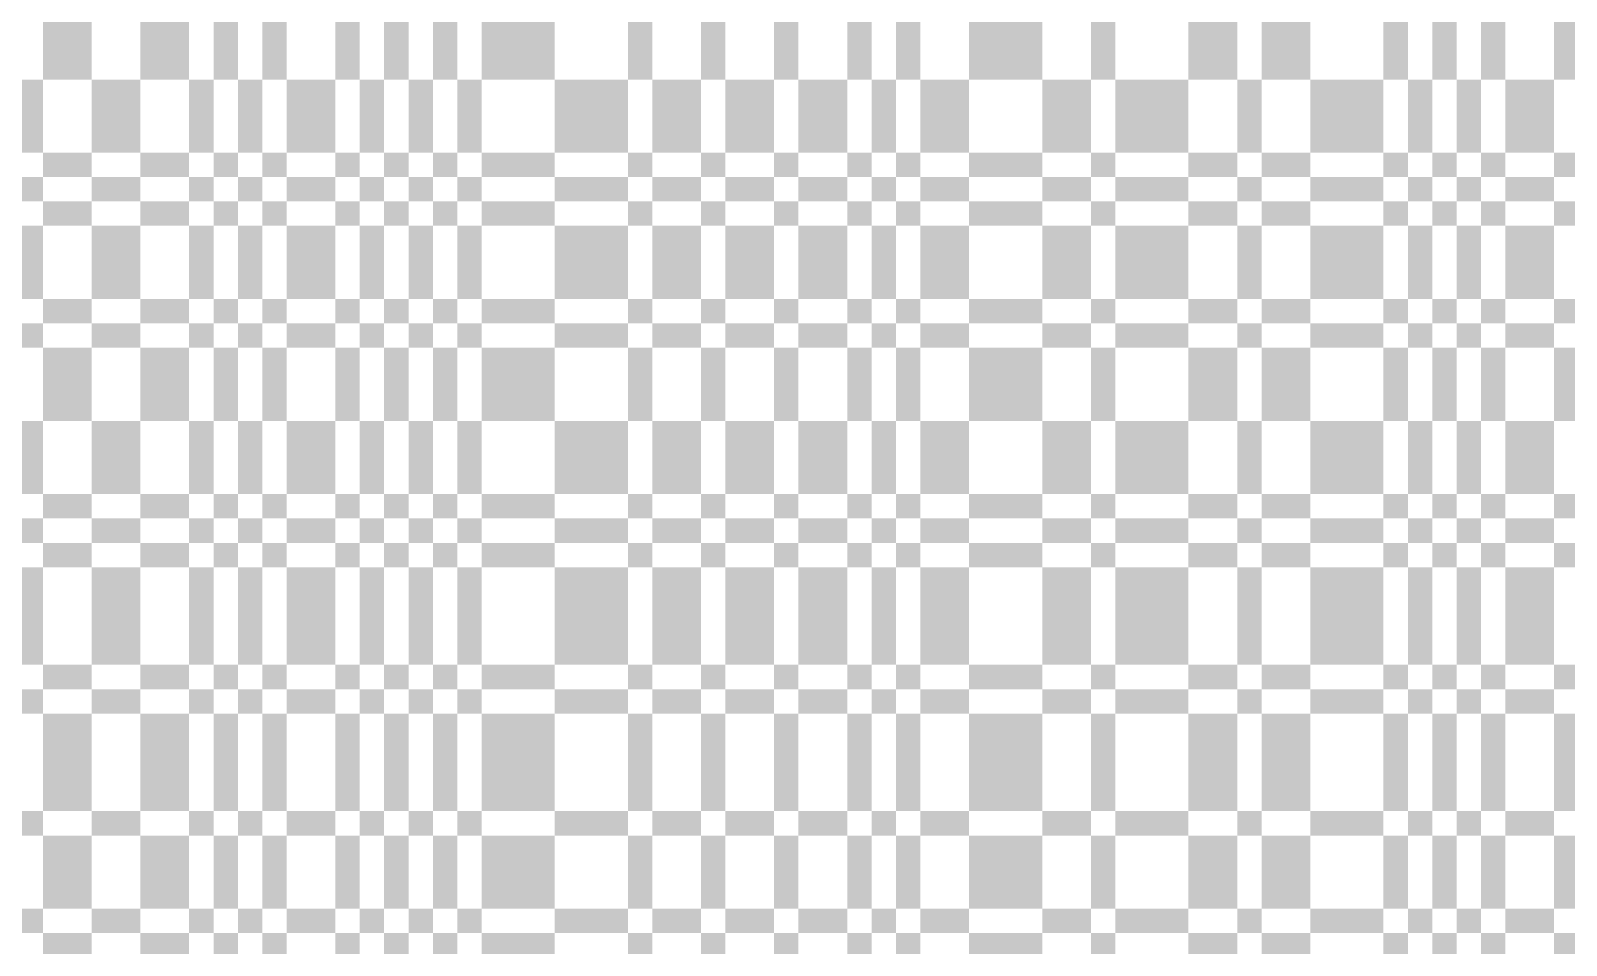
# Model space of a CAD drawing. Extents: x 0 to 200, y 0 to 200.
# Drawn here: x 99.8 to 125, y 35 to 50 of the extents above; entities that cross this region are included whole.
import ezdxf

# ---------------------------------------------------------------- set-up
doc = ezdxf.new("R2010")
doc.units = 0

msp = doc.modelspace()

# ---------------------------------------------------------------- linework, layer by layer
at = {"layer": 'CHROME'}
for points in [[(100, 49.2), (100.8, 49.2), (100, 50.8), (100.8, 50.8)], [(101.6, 49.2), (102.4, 49.2), (101.6, 50.8), (102.4, 50.8)], [(102.8, 49.2), (103.2, 49.2), (102.8, 50.8), (103.2, 50.8)], [(103.6, 49.2), (104, 49.2), (103.6, 50.8), (104, 50.8)], [(104.8, 49.2), (105.2, 49.2), (104.8, 50.8), (105.2, 50.8)], [(105.6, 49.2), (106, 49.2), (105.6, 50.8), (106, 50.8)], [(106.4, 49.2), (106.8, 49.2), (106.4, 50.8), (106.8, 50.8)], [(107.2, 49.2), (108.4, 49.2), (107.2, 50.8), (108.4, 50.8)], [(109.6, 49.2), (110, 49.2), (109.6, 50.8), (110, 50.8)], [(110.8, 49.2), (111.2, 49.2), (110.8, 50.8), (111.2, 50.8)], [(112, 49.2), (112.4, 49.2), (112, 50.8), (112.4, 50.8)], [(113.2, 49.2), (113.6, 49.2), (113.2, 50.8), (113.6, 50.8)], [(114, 49.2), (114.4, 49.2), (114, 50.8), (114.4, 50.8)], [(115.2, 49.2), (116.4, 49.2), (115.2, 50.8), (116.4, 50.8)], [(117.2, 49.2), (117.6, 49.2), (117.2, 50.8), (117.6, 50.8)], [(118.8, 49.2), (119.6, 49.2), (118.8, 50.8), (119.6, 50.8)], [(120, 49.2), (120.8, 49.2), (120, 50.8), (120.8, 50.8)], [(122, 49.2), (122.4, 49.2), (122, 50.8), (122.4, 50.8)], [(122.8, 49.2), (123.2, 49.2), (122.8, 50.8), (123.2, 50.8)], [(123.6, 49.2), (124, 49.2), (123.6, 50.8), (124, 50.8)], [(124.8, 49.2), (125.2, 49.2), (124.8, 50.8), (125.2, 50.8)], [(99.6, 48), (100, 48), (99.6, 49.2), (100, 49.2)], [(100.8, 48), (101.6, 48), (100.8, 49.2), (101.6, 49.2)], [(102.4, 48), (102.8, 48), (102.4, 49.2), (102.8, 49.2)], [(103.2, 48), (103.6, 48), (103.2, 49.2), (103.6, 49.2)], [(104, 48), (104.8, 48), (104, 49.2), (104.8, 49.2)], [(105.2, 48), (105.6, 48), (105.2, 49.2), (105.6, 49.2)], [(106, 48), (106.4, 48), (106, 49.2), (106.4, 49.2)], [(106.8, 48), (107.2, 48), (106.8, 49.2), (107.2, 49.2)], [(108.4, 48), (109.6, 48), (108.4, 49.2), (109.6, 49.2)], [(110, 48), (110.8, 48), (110, 49.2), (110.8, 49.2)], [(111.2, 48), (112, 48), (111.2, 49.2), (112, 49.2)], [(112.4, 48), (113.2, 48), (112.4, 49.2), (113.2, 49.2)], [(113.6, 48), (114, 48), (113.6, 49.2), (114, 49.2)], [(114.4, 48), (115.2, 48), (114.4, 49.2), (115.2, 49.2)], [(116.4, 48), (117.2, 48), (116.4, 49.2), (117.2, 49.2)], [(117.6, 48), (118.8, 48), (117.6, 49.2), (118.8, 49.2)], [(119.6, 48), (120, 48), (119.6, 49.2), (120, 49.2)], [(120.8, 48), (122, 48), (120.8, 49.2), (122, 49.2)], [(122.4, 48), (122.8, 48), (122.4, 49.2), (122.8, 49.2)], [(123.2, 48), (123.6, 48), (123.2, 49.2), (123.6, 49.2)], [(124, 48), (124.8, 48), (124, 49.2), (124.8, 49.2)], [(100, 47.6), (100.8, 47.6), (100, 48), (100.8, 48)], [(101.6, 47.6), (102.4, 47.6), (101.6, 48), (102.4, 48)], [(102.8, 47.6), (103.2, 47.6), (102.8, 48), (103.2, 48)], [(103.6, 47.6), (104, 47.6), (103.6, 48), (104, 48)], [(104.8, 47.6), (105.2, 47.6), (104.8, 48), (105.2, 48)], [(105.6, 47.6), (106, 47.6), (105.6, 48), (106, 48)], [(106.4, 47.6), (106.8, 47.6), (106.4, 48), (106.8, 48)], [(107.2, 47.6), (108.4, 47.6), (107.2, 48), (108.4, 48)], [(109.6, 47.6), (110, 47.6), (109.6, 48), (110, 48)], [(110.8, 47.6), (111.2, 47.6), (110.8, 48), (111.2, 48)], [(112, 47.6), (112.4, 47.6), (112, 48), (112.4, 48)], [(113.2, 47.6), (113.6, 47.6), (113.2, 48), (113.6, 48)], [(114, 47.6), (114.4, 47.6), (114, 48), (114.4, 48)], [(115.2, 47.6), (116.4, 47.6), (115.2, 48), (116.4, 48)], [(117.2, 47.6), (117.6, 47.6), (117.2, 48), (117.6, 48)], [(118.8, 47.6), (119.6, 47.6), (118.8, 48), (119.6, 48)], [(120, 47.6), (120.8, 47.6), (120, 48), (120.8, 48)], [(122, 47.6), (122.4, 47.6), (122, 48), (122.4, 48)], [(122.8, 47.6), (123.2, 47.6), (122.8, 48), (123.2, 48)], [(123.6, 47.6), (124, 47.6), (123.6, 48), (124, 48)], [(124.8, 47.6), (125.2, 47.6), (124.8, 48), (125.2, 48)], [(99.6, 47.2), (100, 47.2), (99.6, 47.6), (100, 47.6)], [(100.8, 47.2), (101.6, 47.2), (100.8, 47.6), (101.6, 47.6)], [(102.4, 47.2), (102.8, 47.2), (102.4, 47.6), (102.8, 47.6)], [(103.2, 47.2), (103.6, 47.2), (103.2, 47.6), (103.6, 47.6)], [(104, 47.2), (104.8, 47.2), (104, 47.6), (104.8, 47.6)], [(105.2, 47.2), (105.6, 47.2), (105.2, 47.6), (105.6, 47.6)], [(106, 47.2), (106.4, 47.2), (106, 47.6), (106.4, 47.6)], [(106.8, 47.2), (107.2, 47.2), (106.8, 47.6), (107.2, 47.6)], [(108.4, 47.2), (109.6, 47.2), (108.4, 47.6), (109.6, 47.6)], [(110, 47.2), (110.8, 47.2), (110, 47.6), (110.8, 47.6)], [(111.2, 47.2), (112, 47.2), (111.2, 47.6), (112, 47.6)], [(112.4, 47.2), (113.2, 47.2), (112.4, 47.6), (113.2, 47.6)], [(113.6, 47.2), (114, 47.2), (113.6, 47.6), (114, 47.6)], [(114.4, 47.2), (115.2, 47.2), (114.4, 47.6), (115.2, 47.6)], [(116.4, 47.2), (117.2, 47.2), (116.4, 47.6), (117.2, 47.6)], [(117.6, 47.2), (118.8, 47.2), (117.6, 47.6), (118.8, 47.6)], [(119.6, 47.2), (120, 47.2), (119.6, 47.6), (120, 47.6)], [(120.8, 47.2), (122, 47.2), (120.8, 47.6), (122, 47.6)], [(122.4, 47.2), (122.8, 47.2), (122.4, 47.6), (122.8, 47.6)], [(123.2, 47.2), (123.6, 47.2), (123.2, 47.6), (123.6, 47.6)], [(124, 47.2), (124.8, 47.2), (124, 47.6), (124.8, 47.6)], [(100, 46.8), (100.8, 46.8), (100, 47.2), (100.8, 47.2)], [(101.6, 46.8), (102.4, 46.8), (101.6, 47.2), (102.4, 47.2)], [(102.8, 46.8), (103.2, 46.8), (102.8, 47.2), (103.2, 47.2)], [(103.6, 46.8), (104, 46.8), (103.6, 47.2), (104, 47.2)], [(104.8, 46.8), (105.2, 46.8), (104.8, 47.2), (105.2, 47.2)], [(105.6, 46.8), (106, 46.8), (105.6, 47.2), (106, 47.2)], [(106.4, 46.8), (106.8, 46.8), (106.4, 47.2), (106.8, 47.2)], [(107.2, 46.8), (108.4, 46.8), (107.2, 47.2), (108.4, 47.2)], [(109.6, 46.8), (110, 46.8), (109.6, 47.2), (110, 47.2)], [(110.8, 46.8), (111.2, 46.8), (110.8, 47.2), (111.2, 47.2)], [(112, 46.8), (112.4, 46.8), (112, 47.2), (112.4, 47.2)], [(113.2, 46.8), (113.6, 46.8), (113.2, 47.2), (113.6, 47.2)], [(114, 46.8), (114.4, 46.8), (114, 47.2), (114.4, 47.2)], [(115.2, 46.8), (116.4, 46.8), (115.2, 47.2), (116.4, 47.2)], [(117.2, 46.8), (117.6, 46.8), (117.2, 47.2), (117.6, 47.2)], [(118.8, 46.8), (119.6, 46.8), (118.8, 47.2), (119.6, 47.2)], [(120, 46.8), (120.8, 46.8), (120, 47.2), (120.8, 47.2)], [(122, 46.8), (122.4, 46.8), (122, 47.2), (122.4, 47.2)], [(122.8, 46.8), (123.2, 46.8), (122.8, 47.2), (123.2, 47.2)], [(123.6, 46.8), (124, 46.8), (123.6, 47.2), (124, 47.2)], [(124.8, 46.8), (125.2, 46.8), (124.8, 47.2), (125.2, 47.2)], [(99.6, 45.6), (100, 45.6), (99.6, 46.8), (100, 46.8)], [(100.8, 45.6), (101.6, 45.6), (100.8, 46.8), (101.6, 46.8)], [(102.4, 45.6), (102.8, 45.6), (102.4, 46.8), (102.8, 46.8)], [(103.2, 45.6), (103.6, 45.6), (103.2, 46.8), (103.6, 46.8)], [(104, 45.6), (104.8, 45.6), (104, 46.8), (104.8, 46.8)], [(105.2, 45.6), (105.6, 45.6), (105.2, 46.8), (105.6, 46.8)], [(106, 45.6), (106.4, 45.6), (106, 46.8), (106.4, 46.8)], [(106.8, 45.6), (107.2, 45.6), (106.8, 46.8), (107.2, 46.8)], [(108.4, 45.6), (109.6, 45.6), (108.4, 46.8), (109.6, 46.8)], [(110, 45.6), (110.8, 45.6), (110, 46.8), (110.8, 46.8)], [(111.2, 45.6), (112, 45.6), (111.2, 46.8), (112, 46.8)], [(112.4, 45.6), (113.2, 45.6), (112.4, 46.8), (113.2, 46.8)], [(113.6, 45.6), (114, 45.6), (113.6, 46.8), (114, 46.8)], [(114.4, 45.6), (115.2, 45.6), (114.4, 46.8), (115.2, 46.8)], [(116.4, 45.6), (117.2, 45.6), (116.4, 46.8), (117.2, 46.8)], [(117.6, 45.6), (118.8, 45.6), (117.6, 46.8), (118.8, 46.8)], [(119.6, 45.6), (120, 45.6), (119.6, 46.8), (120, 46.8)], [(120.8, 45.6), (122, 45.6), (120.8, 46.8), (122, 46.8)], [(122.4, 45.6), (122.8, 45.6), (122.4, 46.8), (122.8, 46.8)], [(123.2, 45.6), (123.6, 45.6), (123.2, 46.8), (123.6, 46.8)], [(124, 45.6), (124.8, 45.6), (124, 46.8), (124.8, 46.8)], [(100, 45.2), (100.8, 45.2), (100, 45.6), (100.8, 45.6)], [(101.6, 45.2), (102.4, 45.2), (101.6, 45.6), (102.4, 45.6)], [(102.8, 45.2), (103.2, 45.2), (102.8, 45.6), (103.2, 45.6)], [(103.6, 45.2), (104, 45.2), (103.6, 45.6), (104, 45.6)], [(104.8, 45.2), (105.2, 45.2), (104.8, 45.6), (105.2, 45.6)], [(105.6, 45.2), (106, 45.2), (105.6, 45.6), (106, 45.6)], [(106.4, 45.2), (106.8, 45.2), (106.4, 45.6), (106.8, 45.6)], [(107.2, 45.2), (108.4, 45.2), (107.2, 45.6), (108.4, 45.6)], [(109.6, 45.2), (110, 45.2), (109.6, 45.6), (110, 45.6)], [(110.8, 45.2), (111.2, 45.2), (110.8, 45.6), (111.2, 45.6)], [(112, 45.2), (112.4, 45.2), (112, 45.6), (112.4, 45.6)], [(113.2, 45.2), (113.6, 45.2), (113.2, 45.6), (113.6, 45.6)], [(114, 45.2), (114.4, 45.2), (114, 45.6), (114.4, 45.6)], [(115.2, 45.2), (116.4, 45.2), (115.2, 45.6), (116.4, 45.6)], [(117.2, 45.2), (117.6, 45.2), (117.2, 45.6), (117.6, 45.6)], [(118.8, 45.2), (119.6, 45.2), (118.8, 45.6), (119.6, 45.6)], [(120, 45.2), (120.8, 45.2), (120, 45.6), (120.8, 45.6)], [(122, 45.2), (122.4, 45.2), (122, 45.6), (122.4, 45.6)], [(122.8, 45.2), (123.2, 45.2), (122.8, 45.6), (123.2, 45.6)], [(123.6, 45.2), (124, 45.2), (123.6, 45.6), (124, 45.6)], [(124.8, 45.2), (125.2, 45.2), (124.8, 45.6), (125.2, 45.6)], [(99.6, 44.8), (100, 44.8), (99.6, 45.2), (100, 45.2)], [(100.8, 44.8), (101.6, 44.8), (100.8, 45.2), (101.6, 45.2)], [(102.4, 44.8), (102.8, 44.8), (102.4, 45.2), (102.8, 45.2)], [(103.2, 44.8), (103.6, 44.8), (103.2, 45.2), (103.6, 45.2)], [(104, 44.8), (104.8, 44.8), (104, 45.2), (104.8, 45.2)], [(105.2, 44.8), (105.6, 44.8), (105.2, 45.2), (105.6, 45.2)], [(106, 44.8), (106.4, 44.8), (106, 45.2), (106.4, 45.2)], [(106.8, 44.8), (107.2, 44.8), (106.8, 45.2), (107.2, 45.2)], [(108.4, 44.8), (109.6, 44.8), (108.4, 45.2), (109.6, 45.2)], [(110, 44.8), (110.8, 44.8), (110, 45.2), (110.8, 45.2)], [(111.2, 44.8), (112, 44.8), (111.2, 45.2), (112, 45.2)], [(112.4, 44.8), (113.2, 44.8), (112.4, 45.2), (113.2, 45.2)], [(113.6, 44.8), (114, 44.8), (113.6, 45.2), (114, 45.2)], [(114.4, 44.8), (115.2, 44.8), (114.4, 45.2), (115.2, 45.2)], [(116.4, 44.8), (117.2, 44.8), (116.4, 45.2), (117.2, 45.2)], [(117.6, 44.8), (118.8, 44.8), (117.6, 45.2), (118.8, 45.2)], [(119.6, 44.8), (120, 44.8), (119.6, 45.2), (120, 45.2)], [(120.8, 44.8), (122, 44.8), (120.8, 45.2), (122, 45.2)], [(122.4, 44.8), (122.8, 44.8), (122.4, 45.2), (122.8, 45.2)], [(123.2, 44.8), (123.6, 44.8), (123.2, 45.2), (123.6, 45.2)], [(124, 44.8), (124.8, 44.8), (124, 45.2), (124.8, 45.2)], [(100, 43.6), (100.8, 43.6), (100, 44.8), (100.8, 44.8)], [(101.6, 43.6), (102.4, 43.6), (101.6, 44.8), (102.4, 44.8)], [(102.8, 43.6), (103.2, 43.6), (102.8, 44.8), (103.2, 44.8)], [(103.6, 43.6), (104, 43.6), (103.6, 44.8), (104, 44.8)], [(104.8, 43.6), (105.2, 43.6), (104.8, 44.8), (105.2, 44.8)], [(105.6, 43.6), (106, 43.6), (105.6, 44.8), (106, 44.8)], [(106.4, 43.6), (106.8, 43.6), (106.4, 44.8), (106.8, 44.8)], [(107.2, 43.6), (108.4, 43.6), (107.2, 44.8), (108.4, 44.8)], [(109.6, 43.6), (110, 43.6), (109.6, 44.8), (110, 44.8)], [(110.8, 43.6), (111.2, 43.6), (110.8, 44.8), (111.2, 44.8)], [(112, 43.6), (112.4, 43.6), (112, 44.8), (112.4, 44.8)], [(113.2, 43.6), (113.6, 43.6), (113.2, 44.8), (113.6, 44.8)], [(114, 43.6), (114.4, 43.6), (114, 44.8), (114.4, 44.8)], [(115.2, 43.6), (116.4, 43.6), (115.2, 44.8), (116.4, 44.8)], [(117.2, 43.6), (117.6, 43.6), (117.2, 44.8), (117.6, 44.8)], [(118.8, 43.6), (119.6, 43.6), (118.8, 44.8), (119.6, 44.8)], [(120, 43.6), (120.8, 43.6), (120, 44.8), (120.8, 44.8)], [(122, 43.6), (122.4, 43.6), (122, 44.8), (122.4, 44.8)], [(122.8, 43.6), (123.2, 43.6), (122.8, 44.8), (123.2, 44.8)], [(123.6, 43.6), (124, 43.6), (123.6, 44.8), (124, 44.8)], [(124.8, 43.6), (125.2, 43.6), (124.8, 44.8), (125.2, 44.8)], [(99.6, 42.4), (100, 42.4), (99.6, 43.6), (100, 43.6)], [(100.8, 42.4), (101.6, 42.4), (100.8, 43.6), (101.6, 43.6)], [(102.4, 42.4), (102.8, 42.4), (102.4, 43.6), (102.8, 43.6)], [(103.2, 42.4), (103.6, 42.4), (103.2, 43.6), (103.6, 43.6)], [(104, 42.4), (104.8, 42.4), (104, 43.6), (104.8, 43.6)], [(105.2, 42.4), (105.6, 42.4), (105.2, 43.6), (105.6, 43.6)], [(106, 42.4), (106.4, 42.4), (106, 43.6), (106.4, 43.6)], [(106.8, 42.4), (107.2, 42.4), (106.8, 43.6), (107.2, 43.6)], [(108.4, 42.4), (109.6, 42.4), (108.4, 43.6), (109.6, 43.6)], [(110, 42.4), (110.8, 42.4), (110, 43.6), (110.8, 43.6)], [(111.2, 42.4), (112, 42.4), (111.2, 43.6), (112, 43.6)], [(112.4, 42.4), (113.2, 42.4), (112.4, 43.6), (113.2, 43.6)], [(113.6, 42.4), (114, 42.4), (113.6, 43.6), (114, 43.6)], [(114.4, 42.4), (115.2, 42.4), (114.4, 43.6), (115.2, 43.6)], [(116.4, 42.4), (117.2, 42.4), (116.4, 43.6), (117.2, 43.6)], [(117.6, 42.4), (118.8, 42.4), (117.6, 43.6), (118.8, 43.6)], [(119.6, 42.4), (120, 42.4), (119.6, 43.6), (120, 43.6)], [(120.8, 42.4), (122, 42.4), (120.8, 43.6), (122, 43.6)], [(122.4, 42.4), (122.8, 42.4), (122.4, 43.6), (122.8, 43.6)], [(123.2, 42.4), (123.6, 42.4), (123.2, 43.6), (123.6, 43.6)], [(124, 42.4), (124.8, 42.4), (124, 43.6), (124.8, 43.6)], [(100, 42), (100.8, 42), (100, 42.4), (100.8, 42.4)], [(101.6, 42), (102.4, 42), (101.6, 42.4), (102.4, 42.4)], [(102.8, 42), (103.2, 42), (102.8, 42.4), (103.2, 42.4)], [(103.6, 42), (104, 42), (103.6, 42.4), (104, 42.4)], [(104.8, 42), (105.2, 42), (104.8, 42.4), (105.2, 42.4)], [(105.6, 42), (106, 42), (105.6, 42.4), (106, 42.4)], [(106.4, 42), (106.8, 42), (106.4, 42.4), (106.8, 42.4)], [(107.2, 42), (108.4, 42), (107.2, 42.4), (108.4, 42.4)], [(109.6, 42), (110, 42), (109.6, 42.4), (110, 42.4)], [(110.8, 42), (111.2, 42), (110.8, 42.4), (111.2, 42.4)], [(112, 42), (112.4, 42), (112, 42.4), (112.4, 42.4)], [(113.2, 42), (113.6, 42), (113.2, 42.4), (113.6, 42.4)], [(114, 42), (114.4, 42), (114, 42.4), (114.4, 42.4)], [(115.2, 42), (116.4, 42), (115.2, 42.4), (116.4, 42.4)], [(117.2, 42), (117.6, 42), (117.2, 42.4), (117.6, 42.4)], [(118.8, 42), (119.6, 42), (118.8, 42.4), (119.6, 42.4)], [(120, 42), (120.8, 42), (120, 42.4), (120.8, 42.4)], [(122, 42), (122.4, 42), (122, 42.4), (122.4, 42.4)], [(122.8, 42), (123.2, 42), (122.8, 42.4), (123.2, 42.4)], [(123.6, 42), (124, 42), (123.6, 42.4), (124, 42.4)], [(124.8, 42), (125.2, 42), (124.8, 42.4), (125.2, 42.4)], [(99.6, 41.6), (100, 41.6), (99.6, 42), (100, 42)], [(100.8, 41.6), (101.6, 41.6), (100.8, 42), (101.6, 42)], [(102.4, 41.6), (102.8, 41.6), (102.4, 42), (102.8, 42)], [(103.2, 41.6), (103.6, 41.6), (103.2, 42), (103.6, 42)], [(104, 41.6), (104.8, 41.6), (104, 42), (104.8, 42)], [(105.2, 41.6), (105.6, 41.6), (105.2, 42), (105.6, 42)], [(106, 41.6), (106.4, 41.6), (106, 42), (106.4, 42)], [(106.8, 41.6), (107.2, 41.6), (106.8, 42), (107.2, 42)], [(108.4, 41.6), (109.6, 41.6), (108.4, 42), (109.6, 42)], [(110, 41.6), (110.8, 41.6), (110, 42), (110.8, 42)], [(111.2, 41.6), (112, 41.6), (111.2, 42), (112, 42)], [(112.4, 41.6), (113.2, 41.6), (112.4, 42), (113.2, 42)], [(113.6, 41.6), (114, 41.6), (113.6, 42), (114, 42)], [(114.4, 41.6), (115.2, 41.6), (114.4, 42), (115.2, 42)], [(116.4, 41.6), (117.2, 41.6), (116.4, 42), (117.2, 42)], [(117.6, 41.6), (118.8, 41.6), (117.6, 42), (118.8, 42)], [(119.6, 41.6), (120, 41.6), (119.6, 42), (120, 42)], [(120.8, 41.6), (122, 41.6), (120.8, 42), (122, 42)], [(122.4, 41.6), (122.8, 41.6), (122.4, 42), (122.8, 42)], [(123.2, 41.6), (123.6, 41.6), (123.2, 42), (123.6, 42)], [(124, 41.6), (124.8, 41.6), (124, 42), (124.8, 42)], [(100, 41.2), (100.8, 41.2), (100, 41.6), (100.8, 41.6)], [(101.6, 41.2), (102.4, 41.2), (101.6, 41.6), (102.4, 41.6)], [(102.8, 41.2), (103.2, 41.2), (102.8, 41.6), (103.2, 41.6)], [(103.6, 41.2), (104, 41.2), (103.6, 41.6), (104, 41.6)], [(104.8, 41.2), (105.2, 41.2), (104.8, 41.6), (105.2, 41.6)], [(105.6, 41.2), (106, 41.2), (105.6, 41.6), (106, 41.6)], [(106.4, 41.2), (106.8, 41.2), (106.4, 41.6), (106.8, 41.6)], [(107.2, 41.2), (108.4, 41.2), (107.2, 41.6), (108.4, 41.6)], [(109.6, 41.2), (110, 41.2), (109.6, 41.6), (110, 41.6)], [(110.8, 41.2), (111.2, 41.2), (110.8, 41.6), (111.2, 41.6)], [(112, 41.2), (112.4, 41.2), (112, 41.6), (112.4, 41.6)], [(113.2, 41.2), (113.6, 41.2), (113.2, 41.6), (113.6, 41.6)], [(114, 41.2), (114.4, 41.2), (114, 41.6), (114.4, 41.6)], [(115.2, 41.2), (116.4, 41.2), (115.2, 41.6), (116.4, 41.6)], [(117.2, 41.2), (117.6, 41.2), (117.2, 41.6), (117.6, 41.6)], [(118.8, 41.2), (119.6, 41.2), (118.8, 41.6), (119.6, 41.6)], [(120, 41.2), (120.8, 41.2), (120, 41.6), (120.8, 41.6)], [(122, 41.2), (122.4, 41.2), (122, 41.6), (122.4, 41.6)], [(122.8, 41.2), (123.2, 41.2), (122.8, 41.6), (123.2, 41.6)], [(123.6, 41.2), (124, 41.2), (123.6, 41.6), (124, 41.6)], [(124.8, 41.2), (125.2, 41.2), (124.8, 41.6), (125.2, 41.6)], [(99.6, 39.6), (100, 39.6), (99.6, 41.2), (100, 41.2)], [(100.8, 39.6), (101.6, 39.6), (100.8, 41.2), (101.6, 41.2)], [(102.4, 39.6), (102.8, 39.6), (102.4, 41.2), (102.8, 41.2)], [(103.2, 39.6), (103.6, 39.6), (103.2, 41.2), (103.6, 41.2)], [(104, 39.6), (104.8, 39.6), (104, 41.2), (104.8, 41.2)], [(105.2, 39.6), (105.6, 39.6), (105.2, 41.2), (105.6, 41.2)], [(106, 39.6), (106.4, 39.6), (106, 41.2), (106.4, 41.2)], [(106.8, 39.6), (107.2, 39.6), (106.8, 41.2), (107.2, 41.2)], [(108.4, 39.6), (109.6, 39.6), (108.4, 41.2), (109.6, 41.2)], [(110, 39.6), (110.8, 39.6), (110, 41.2), (110.8, 41.2)], [(111.2, 39.6), (112, 39.6), (111.2, 41.2), (112, 41.2)], [(112.4, 39.6), (113.2, 39.6), (112.4, 41.2), (113.2, 41.2)], [(113.6, 39.6), (114, 39.6), (113.6, 41.2), (114, 41.2)], [(114.4, 39.6), (115.2, 39.6), (114.4, 41.2), (115.2, 41.2)], [(116.4, 39.6), (117.2, 39.6), (116.4, 41.2), (117.2, 41.2)], [(117.6, 39.6), (118.8, 39.6), (117.6, 41.2), (118.8, 41.2)], [(119.6, 39.6), (120, 39.6), (119.6, 41.2), (120, 41.2)], [(120.8, 39.6), (122, 39.6), (120.8, 41.2), (122, 41.2)], [(122.4, 39.6), (122.8, 39.6), (122.4, 41.2), (122.8, 41.2)], [(123.2, 39.6), (123.6, 39.6), (123.2, 41.2), (123.6, 41.2)], [(124, 39.6), (124.8, 39.6), (124, 41.2), (124.8, 41.2)], [(100, 39.2), (100.8, 39.2), (100, 39.6), (100.8, 39.6)], [(101.6, 39.2), (102.4, 39.2), (101.6, 39.6), (102.4, 39.6)], [(102.8, 39.2), (103.2, 39.2), (102.8, 39.6), (103.2, 39.6)], [(103.6, 39.2), (104, 39.2), (103.6, 39.6), (104, 39.6)], [(104.8, 39.2), (105.2, 39.2), (104.8, 39.6), (105.2, 39.6)], [(105.6, 39.2), (106, 39.2), (105.6, 39.6), (106, 39.6)], [(106.4, 39.2), (106.8, 39.2), (106.4, 39.6), (106.8, 39.6)], [(107.2, 39.2), (108.4, 39.2), (107.2, 39.6), (108.4, 39.6)], [(109.6, 39.2), (110, 39.2), (109.6, 39.6), (110, 39.6)], [(110.8, 39.2), (111.2, 39.2), (110.8, 39.6), (111.2, 39.6)], [(112, 39.2), (112.4, 39.2), (112, 39.6), (112.4, 39.6)], [(113.2, 39.2), (113.6, 39.2), (113.2, 39.6), (113.6, 39.6)], [(114, 39.2), (114.4, 39.2), (114, 39.6), (114.4, 39.6)], [(115.2, 39.2), (116.4, 39.2), (115.2, 39.6), (116.4, 39.6)], [(117.2, 39.2), (117.6, 39.2), (117.2, 39.6), (117.6, 39.6)], [(118.8, 39.2), (119.6, 39.2), (118.8, 39.6), (119.6, 39.6)], [(120, 39.2), (120.8, 39.2), (120, 39.6), (120.8, 39.6)], [(122, 39.2), (122.4, 39.2), (122, 39.6), (122.4, 39.6)], [(122.8, 39.2), (123.2, 39.2), (122.8, 39.6), (123.2, 39.6)], [(123.6, 39.2), (124, 39.2), (123.6, 39.6), (124, 39.6)], [(124.8, 39.2), (125.2, 39.2), (124.8, 39.6), (125.2, 39.6)], [(99.6, 38.8), (100, 38.8), (99.6, 39.2), (100, 39.2)], [(100.8, 38.8), (101.6, 38.8), (100.8, 39.2), (101.6, 39.2)], [(102.4, 38.8), (102.8, 38.8), (102.4, 39.2), (102.8, 39.2)], [(103.2, 38.8), (103.6, 38.8), (103.2, 39.2), (103.6, 39.2)], [(104, 38.8), (104.8, 38.8), (104, 39.2), (104.8, 39.2)], [(105.2, 38.8), (105.6, 38.8), (105.2, 39.2), (105.6, 39.2)], [(106, 38.8), (106.4, 38.8), (106, 39.2), (106.4, 39.2)], [(106.8, 38.8), (107.2, 38.8), (106.8, 39.2), (107.2, 39.2)], [(108.4, 38.8), (109.6, 38.8), (108.4, 39.2), (109.6, 39.2)], [(110, 38.8), (110.8, 38.8), (110, 39.2), (110.8, 39.2)], [(111.2, 38.8), (112, 38.8), (111.2, 39.2), (112, 39.2)], [(112.4, 38.8), (113.2, 38.8), (112.4, 39.2), (113.2, 39.2)], [(113.6, 38.8), (114, 38.8), (113.6, 39.2), (114, 39.2)], [(114.4, 38.8), (115.2, 38.8), (114.4, 39.2), (115.2, 39.2)], [(116.4, 38.8), (117.2, 38.8), (116.4, 39.2), (117.2, 39.2)], [(117.6, 38.8), (118.8, 38.8), (117.6, 39.2), (118.8, 39.2)], [(119.6, 38.8), (120, 38.8), (119.6, 39.2), (120, 39.2)], [(120.8, 38.8), (122, 38.8), (120.8, 39.2), (122, 39.2)], [(122.4, 38.8), (122.8, 38.8), (122.4, 39.2), (122.8, 39.2)], [(123.2, 38.8), (123.6, 38.8), (123.2, 39.2), (123.6, 39.2)], [(124, 38.8), (124.8, 38.8), (124, 39.2), (124.8, 39.2)], [(100, 37.2), (100.8, 37.2), (100, 38.8), (100.8, 38.8)], [(101.6, 37.2), (102.4, 37.2), (101.6, 38.8), (102.4, 38.8)], [(102.8, 37.2), (103.2, 37.2), (102.8, 38.8), (103.2, 38.8)], [(103.6, 37.2), (104, 37.2), (103.6, 38.8), (104, 38.8)], [(104.8, 37.2), (105.2, 37.2), (104.8, 38.8), (105.2, 38.8)], [(105.6, 37.2), (106, 37.2), (105.6, 38.8), (106, 38.8)], [(106.4, 37.2), (106.8, 37.2), (106.4, 38.8), (106.8, 38.8)], [(107.2, 37.2), (108.4, 37.2), (107.2, 38.8), (108.4, 38.8)], [(109.6, 37.2), (110, 37.2), (109.6, 38.8), (110, 38.8)], [(110.8, 37.2), (111.2, 37.2), (110.8, 38.8), (111.2, 38.8)], [(112, 37.2), (112.4, 37.2), (112, 38.8), (112.4, 38.8)], [(113.2, 37.2), (113.6, 37.2), (113.2, 38.8), (113.6, 38.8)], [(114, 37.2), (114.4, 37.2), (114, 38.8), (114.4, 38.8)], [(115.2, 37.2), (116.4, 37.2), (115.2, 38.8), (116.4, 38.8)], [(117.2, 37.2), (117.6, 37.2), (117.2, 38.8), (117.6, 38.8)], [(118.8, 37.2), (119.6, 37.2), (118.8, 38.8), (119.6, 38.8)], [(120, 37.2), (120.8, 37.2), (120, 38.8), (120.8, 38.8)], [(122, 37.2), (122.4, 37.2), (122, 38.8), (122.4, 38.8)], [(122.8, 37.2), (123.2, 37.2), (122.8, 38.8), (123.2, 38.8)], [(123.6, 37.2), (124, 37.2), (123.6, 38.8), (124, 38.8)], [(124.8, 37.2), (125.2, 37.2), (124.8, 38.8), (125.2, 38.8)], [(99.6, 36.8), (100, 36.8), (99.6, 37.2), (100, 37.2)], [(100.8, 36.8), (101.6, 36.8), (100.8, 37.2), (101.6, 37.2)], [(102.4, 36.8), (102.8, 36.8), (102.4, 37.2), (102.8, 37.2)], [(103.2, 36.8), (103.6, 36.8), (103.2, 37.2), (103.6, 37.2)], [(104, 36.8), (104.8, 36.8), (104, 37.2), (104.8, 37.2)], [(105.2, 36.8), (105.6, 36.8), (105.2, 37.2), (105.6, 37.2)], [(106, 36.8), (106.4, 36.8), (106, 37.2), (106.4, 37.2)], [(106.8, 36.8), (107.2, 36.8), (106.8, 37.2), (107.2, 37.2)], [(108.4, 36.8), (109.6, 36.8), (108.4, 37.2), (109.6, 37.2)], [(110, 36.8), (110.8, 36.8), (110, 37.2), (110.8, 37.2)], [(111.2, 36.8), (112, 36.8), (111.2, 37.2), (112, 37.2)], [(112.4, 36.8), (113.2, 36.8), (112.4, 37.2), (113.2, 37.2)], [(113.6, 36.8), (114, 36.8), (113.6, 37.2), (114, 37.2)], [(114.4, 36.8), (115.2, 36.8), (114.4, 37.2), (115.2, 37.2)], [(116.4, 36.8), (117.2, 36.8), (116.4, 37.2), (117.2, 37.2)], [(117.6, 36.8), (118.8, 36.8), (117.6, 37.2), (118.8, 37.2)], [(119.6, 36.8), (120, 36.8), (119.6, 37.2), (120, 37.2)], [(120.8, 36.8), (122, 36.8), (120.8, 37.2), (122, 37.2)], [(122.4, 36.8), (122.8, 36.8), (122.4, 37.2), (122.8, 37.2)], [(123.2, 36.8), (123.6, 36.8), (123.2, 37.2), (123.6, 37.2)], [(124, 36.8), (124.8, 36.8), (124, 37.2), (124.8, 37.2)], [(100, 35.6), (100.8, 35.6), (100, 36.8), (100.8, 36.8)], [(101.6, 35.6), (102.4, 35.6), (101.6, 36.8), (102.4, 36.8)], [(102.8, 35.6), (103.2, 35.6), (102.8, 36.8), (103.2, 36.8)], [(103.6, 35.6), (104, 35.6), (103.6, 36.8), (104, 36.8)], [(104.8, 35.6), (105.2, 35.6), (104.8, 36.8), (105.2, 36.8)], [(105.6, 35.6), (106, 35.6), (105.6, 36.8), (106, 36.8)], [(106.4, 35.6), (106.8, 35.6), (106.4, 36.8), (106.8, 36.8)], [(107.2, 35.6), (108.4, 35.6), (107.2, 36.8), (108.4, 36.8)], [(109.6, 35.6), (110, 35.6), (109.6, 36.8), (110, 36.8)], [(110.8, 35.6), (111.2, 35.6), (110.8, 36.8), (111.2, 36.8)], [(112, 35.6), (112.4, 35.6), (112, 36.8), (112.4, 36.8)], [(113.2, 35.6), (113.6, 35.6), (113.2, 36.8), (113.6, 36.8)], [(114, 35.6), (114.4, 35.6), (114, 36.8), (114.4, 36.8)], [(115.2, 35.6), (116.4, 35.6), (115.2, 36.8), (116.4, 36.8)], [(117.2, 35.6), (117.6, 35.6), (117.2, 36.8), (117.6, 36.8)], [(118.8, 35.6), (119.6, 35.6), (118.8, 36.8), (119.6, 36.8)], [(120, 35.6), (120.8, 35.6), (120, 36.8), (120.8, 36.8)], [(122, 35.6), (122.4, 35.6), (122, 36.8), (122.4, 36.8)], [(122.8, 35.6), (123.2, 35.6), (122.8, 36.8), (123.2, 36.8)], [(123.6, 35.6), (124, 35.6), (123.6, 36.8), (124, 36.8)], [(124.8, 35.6), (125.2, 35.6), (124.8, 36.8), (125.2, 36.8)], [(99.6, 35.2), (100, 35.2), (99.6, 35.6), (100, 35.6)], [(100.8, 35.2), (101.6, 35.2), (100.8, 35.6), (101.6, 35.6)], [(102.4, 35.2), (102.8, 35.2), (102.4, 35.6), (102.8, 35.6)], [(103.2, 35.2), (103.6, 35.2), (103.2, 35.6), (103.6, 35.6)], [(104, 35.2), (104.8, 35.2), (104, 35.6), (104.8, 35.6)], [(105.2, 35.2), (105.6, 35.2), (105.2, 35.6), (105.6, 35.6)], [(106, 35.2), (106.4, 35.2), (106, 35.6), (106.4, 35.6)], [(106.8, 35.2), (107.2, 35.2), (106.8, 35.6), (107.2, 35.6)], [(108.4, 35.2), (109.6, 35.2), (108.4, 35.6), (109.6, 35.6)], [(110, 35.2), (110.8, 35.2), (110, 35.6), (110.8, 35.6)], [(111.2, 35.2), (112, 35.2), (111.2, 35.6), (112, 35.6)], [(112.4, 35.2), (113.2, 35.2), (112.4, 35.6), (113.2, 35.6)], [(113.6, 35.2), (114, 35.2), (113.6, 35.6), (114, 35.6)], [(114.4, 35.2), (115.2, 35.2), (114.4, 35.6), (115.2, 35.6)], [(116.4, 35.2), (117.2, 35.2), (116.4, 35.6), (117.2, 35.6)], [(117.6, 35.2), (118.8, 35.2), (117.6, 35.6), (118.8, 35.6)], [(119.6, 35.2), (120, 35.2), (119.6, 35.6), (120, 35.6)], [(120.8, 35.2), (122, 35.2), (120.8, 35.6), (122, 35.6)], [(122.4, 35.2), (122.8, 35.2), (122.4, 35.6), (122.8, 35.6)], [(123.2, 35.2), (123.6, 35.2), (123.2, 35.6), (123.6, 35.6)], [(124, 35.2), (124.8, 35.2), (124, 35.6), (124.8, 35.6)], [(100, 34.8), (100.8, 34.8), (100, 35.2), (100.8, 35.2)], [(101.6, 34.8), (102.4, 34.8), (101.6, 35.2), (102.4, 35.2)], [(102.8, 34.8), (103.2, 34.8), (102.8, 35.2), (103.2, 35.2)], [(103.6, 34.8), (104, 34.8), (103.6, 35.2), (104, 35.2)], [(104.8, 34.8), (105.2, 34.8), (104.8, 35.2), (105.2, 35.2)], [(105.6, 34.8), (106, 34.8), (105.6, 35.2), (106, 35.2)], [(106.4, 34.8), (106.8, 34.8), (106.4, 35.2), (106.8, 35.2)], [(107.2, 34.8), (108.4, 34.8), (107.2, 35.2), (108.4, 35.2)], [(109.6, 34.8), (110, 34.8), (109.6, 35.2), (110, 35.2)], [(110.8, 34.8), (111.2, 34.8), (110.8, 35.2), (111.2, 35.2)], [(112, 34.8), (112.4, 34.8), (112, 35.2), (112.4, 35.2)], [(113.2, 34.8), (113.6, 34.8), (113.2, 35.2), (113.6, 35.2)], [(114, 34.8), (114.4, 34.8), (114, 35.2), (114.4, 35.2)], [(115.2, 34.8), (116.4, 34.8), (115.2, 35.2), (116.4, 35.2)], [(117.2, 34.8), (117.6, 34.8), (117.2, 35.2), (117.6, 35.2)], [(118.8, 34.8), (119.6, 34.8), (118.8, 35.2), (119.6, 35.2)], [(120, 34.8), (120.8, 34.8), (120, 35.2), (120.8, 35.2)], [(122, 34.8), (122.4, 34.8), (122, 35.2), (122.4, 35.2)], [(122.8, 34.8), (123.2, 34.8), (122.8, 35.2), (123.2, 35.2)], [(123.6, 34.8), (124, 34.8), (123.6, 35.2), (124, 35.2)], [(124.8, 34.8), (125.2, 34.8), (124.8, 35.2), (125.2, 35.2)]]:
    msp.add_solid(points, dxfattribs=at)

doc.saveas('drawing.dxf')
